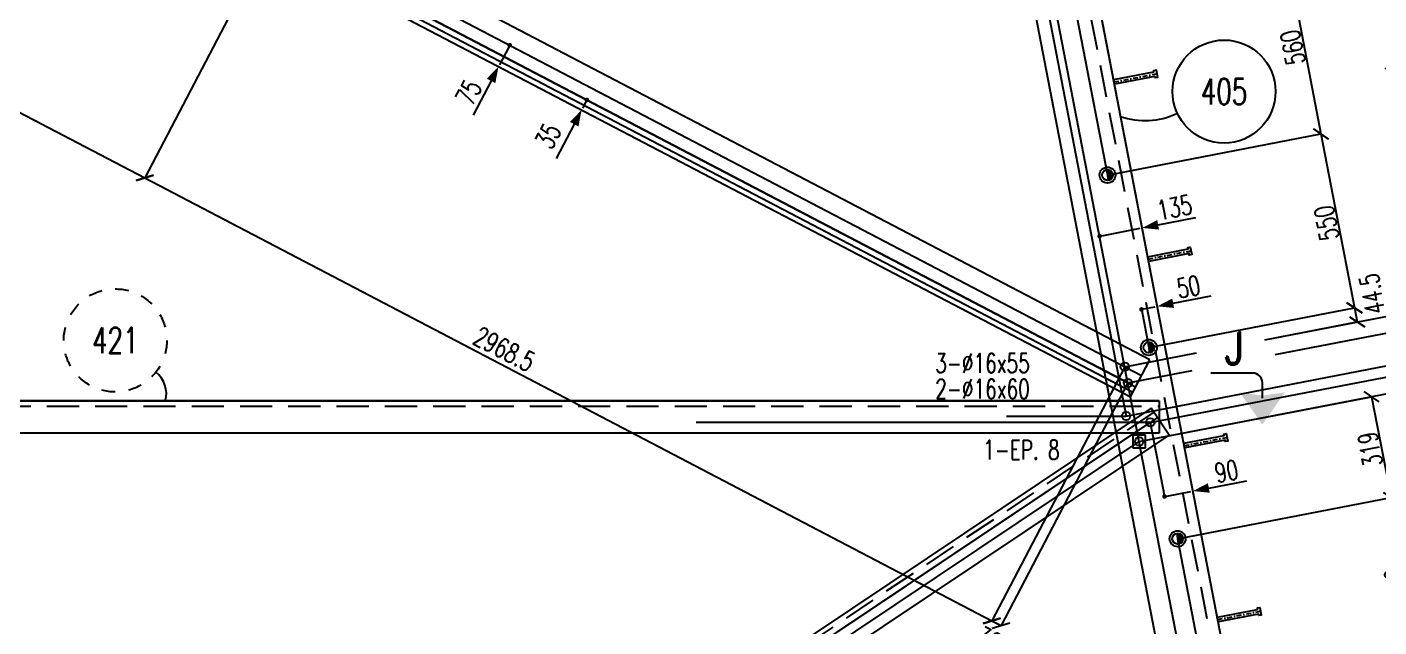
# Model space of a CAD drawing. Extents: x 533388 to 549608, y -33951 to -22449.
# Drawn here: x 542842 to 547041, y -27372 to -25509 of the extents above; entities that cross this region are included whole.
import ezdxf
from ezdxf.enums import TextEntityAlignment as Align

# ---------------------------------------------------------------- set-up
doc = ezdxf.new("R2010")
doc.units = 0
doc.header["$LTSCALE"] = 200
doc.header["$MEASUREMENT"] = 0
doc.linetypes.add('DASHDOT', pattern=[1, 0.5, -0.25, 0, -0.25])
doc.linetypes.add('DASHED', pattern=[0.75, 0.5, -0.25])
doc.layers.get('0').update_dxf_attribs({"linetype": 'CONTINUOUS'})
for name, color, linetype in [('ASSI', 6, 'CONTINUOUS'), ('BOLLINI_1', 7, 'CONTINUOUS'), ('Echelon', 1, 'CONTINUOUS'), ('FORI', 2, 'CONTINUOUS'), ('LINEA_ANG', 2, 'CONTINUOUS'), ('LM', 7, 'CONTINUOUS'), ('LS', 7, 'CONTINUOUS'), ('LSP', 3, 'CONTINUOUS'), ('MZ', 6, 'DASHDOT'), ('QT_MAL', 7, 'CONTINUOUS'), ('QT_MPR', 7, 'CONTINUOUS'), ('QT_MSP', 7, 'CONTINUOUS'), ('TRAT-Y', 7, 'DASHED')]:
    doc.layers.add(name, color=color, linetype=linetype)
doc.styles.add('QUOTE', font='ROMANS8.SHX', dxfattribs={"width": 0.7})
doc.styles.add('RD', font='ROMAND8.SHX', dxfattribs={"width": 0.7})
doc.styles.add('RQL', font='ROMANS8.SHX', dxfattribs={"width": 0.7})
doc.styles.add('RS', font='ROMANS8.shx', dxfattribs={"width": 0.7})
doc.styles.get("Standard").update_dxf_attribs({"font": 'ROMANS8.SHX', "width": 0.7})
doc.dimstyles.new('FRECCE1', dxfattribs={"dimtxt": 60, "dimasz": 6.66, "dimexe": 0, "dimexo": 0, "dimgap": 1, "dimtad": 1, "dimzin": 0, "dimdsep": 46, "dimtxsty": 'RS', "dimblk1": 'QUOTP', "dimblk2": 'QUOTF', "dimsah": 1, "dimcen": 0, "dimclrd": 2, "dimclre": 2, "dimclrt": 7, "dimadec": 0, "dimazin": 0, "dimtfac": 1, "dimtix": 1, "dimtmove": 2, "dimatfit": 3, "dimldrblk": 'QUOTP', "dimfxl": 1, "dimtolj": 1, "dimtzin": 0, "dimarcsym": 0})
doc.dimstyles.new('TRATTO', dxfattribs={"dimscale": 0, "dimtxt": 60, "dimasz": 40, "dimexe": 0, "dimexo": 0, "dimgap": 5, "dimtad": 1, "dimrnd": 0.5, "dimdsep": 46, "dimtxsty": 'RS', "dimblk1": 'OBLIQUE', "dimblk2": 'OBLIQUE', "dimsah": 1, "dimcen": 0.09, "dimclrd": 2, "dimclre": 2, "dimclrt": 7, "dimadec": 0, "dimazin": 0, "dimtfac": 1, "dimtix": 1, "dimtmove": 2, "dimatfit": 3, "dimfxl": 1, "dimtolj": 1, "dimtzin": 0, "dimarcsym": 0})

# ---------------------------------------------------------------- blocks, each defined once
blk = doc.blocks.new('ASSE98')
blk.add_line((0, 0), (1, 0))
at = {"color": 7, "style": 'QUOTE', "width": 0.5, "flags": 1}
for tag, p in [('TI', (1.38308, 6.82731)), ('DI_S', (1.38308, 6.42178)), ('D_S', (1.38308, 6.02092)), ('E_S', (1.38308, 5.68065)), ('NFORI', (1.36454, 5.29792)), ('ALAR', (1.36349, 4.93246)), ('FAM', (1.3775, 4.54645)), ('ALA', (1.38308, 4.19257)), ('DISP2', (1.38308, 3.84971)), ('DISP1', (1.38308, 3.50686)), ('PINZAF', (1.38308, 3.164)), ('PINZAI', (1.38308, 2.82114)), ('TRP', (1.38308, 2.47829)), ('NP', (1.38308, 2.13543)), ('SV', (1.38308, 1.79257)), ('PESO', (1.38308, 1.44971)), ('QUA', (1.38308, 1.10686)), ('LUN', (1.38308, 0.764)), ('PROF', (1.38308, 0.42114)), ('POS', (1.38308, 0.07829))]:
    blk.add_attdef(tag, p, '', height=0.2, dxfattribs=at)
at = {"color": 7, "flags": 1}
for tag, p in [('LAV1', (3.07431, 6.82847)), ('LAV2', (3.07431, 6.49513)), ('LAV3', (3.07431, 6.1618)), ('LAV4', (3.07431, 5.82847)), ('LAV5', (3.07431, 5.49513)), ('LAV6', (3.07431, 5.1618)), ('LAV7', (3.07431, 4.82847)), ('LAV8', (3.07431, 4.49513)), ('LAV9', (3.07431, 4.1618)), ('LAV10', (3.07431, 3.82847))]:
    blk.add_attdef(tag, p, '', height=0.2, dxfattribs=at)
blk = doc.blocks.new('16')
blk.add_circle((0, 0), 1)
blk = doc.blocks.new('QUOTP')
at = {"layer": 'ASSI', "color": 2, "const_width": 1.07}
blk.add_lwpolyline([(-0.53, 0, 1), (0.53, 0, 1)], format="xyb", close=True, dxfattribs=at)
blk = doc.blocks.new('QUOTF')
at = {"layer": 'LS', "color": 2}
blk.add_line((7.5, 0), (25.5, 0), dxfattribs=at)
blk.add_solid([(7.5, 2.25), (0, 0), (7.5, -2.25)], dxfattribs=at)
blk = doc.blocks.new('*D27')
at = {"layer": 'QT_MAL', "color": 2, "lineweight": -2, "transparency": 16777216}
for p, q in [((546179.6, -26156.7), (546299.1, -26133.7)), ((546305.7, -26132.4), (546305.7, -26132.4)), ((546173.1, -26158), (546173.1, -26158))]:
    blk.add_line(p, q, dxfattribs=at)
at = {"layer": 'QT_MAL', "color": 2, "lineweight": -2, "transparency": 16777216, "xscale": 6.66, "yscale": 6.66, "zscale": 6.66}
for name, p, rotation in [('QUOTF', (546305.7, -26132.4), 10.91543261025154), ('QUOTP', (546173.1, -26158), 190.9154326102515)]:
    blk.add_blockref(name, p, dxfattribs=dict(at, rotation=rotation))
at = {"layer": 'QT_MAL', "color": 7, "transparency": 16777216, "insert": (546405.8, -26068.8), "char_height": 60, "attachment_point": 5, "rotation": 10.9154, "style": 'RS'}
blk.add_mtext('\\A1;135', dxfattribs=at)
blk = doc.blocks.new('*D30')
at = {"layer": 'QT_MAL', "color": 2, "lineweight": -2, "transparency": 16777216}
for p, q in [((544341.1, -25565), (544341.1, -25565)), ((544338, -25570.9), (544309.5, -25625.6)), ((544306.4, -25631.5), (544306.4, -25631.5))]:
    blk.add_line(p, q, dxfattribs=at)
at = {"layer": 'QT_MAL', "color": 2, "lineweight": -2, "transparency": 16777216, "xscale": 6.66, "yscale": 6.66, "zscale": 6.66}
for name, p, rotation in [('QUOTP', (544341.1, -25565), 62.40505844448984), ('QUOTF', (544306.4, -25631.5), 242.4050584444899)]:
    blk.add_blockref(name, p, dxfattribs=dict(at, rotation=rotation))
at = {"layer": 'QT_MAL', "color": 7, "transparency": 16777216, "insert": (544214, -25711.9), "char_height": 60, "attachment_point": 5, "rotation": 62.4051, "style": 'RS'}
blk.add_mtext('\\A1;75', dxfattribs=at)
blk = doc.blocks.new('P20')
at = {"color": 0}
for p, q in [((0, 0.98), (0.02, 1)), ((0, 0.94), (0.06, 1)), ((1, -0.01), (0, 0.99)), ((0, 0.89), (0.1, 0.99)), ((0, 0.85), (0.14, 0.99)), ((0, 0.8), (0.18, 0.98)), ((0, 0.76), (0.22, 0.98)), ((0, 0.71), (0.25, 0.97)), ((0, 0.67), (0.29, 0.96)), ((1, -0.05), (0, 0.95)), ((0, 0.62), (0.32, 0.95)), ((0, 0.58), (0.36, 0.93)), ((0, 0.53), (0.39, 0.92)), ((0, 0.49), (0.42, 0.91)), ((1, -0.09), (0, 0.9)), ((0, 0.44), (0.45, 0.89)), ((0, 0.4), (0.48, 0.88)), ((0.99, -0.13), (0, 0.86)), ((0, 0.35), (0.51, 0.86)), ((0, 0.31), (0.54, 0.84)), ((0, 0.26), (0.56, 0.83)), ((0.99, -0.17), (0, 0.81)), ((0, 0.22), (0.59, 0.81)), ((0, 0.17), (0.61, 0.79)), ((0.98, -0.21), (0, 0.77)), ((0, 0.13), (0.64, 0.77)), ((0, 0.08), (0.66, 0.75)), ((0, 0.04), (0.69, 0.73)), ((0.97, -0.25), (0, 0.72)), ((0, -0.01), (0.71, 0.7)), ((0.96, -0.28), (0, 0.68)), ((0, -0.05), (0.73, 0.68)), ((0, -0.1), (0.75, 0.66)), ((0.95, -0.32), (0, 0.63)), ((0, -0.14), (0.77, 0.63)), ((0, -0.19), (0.79, 0.61)), ((0.94, -0.35), (0, 0.59)), ((0, -0.23), (0.81, 0.58)), ((0, -0.28), (0.83, 0.56)), ((0.92, -0.38), (0, 0.54)), ((0, -0.32), (0.85, 0.53)), ((0.91, -0.41), (0, 0.5)), ((0, -0.36), (0.87, 0.5)), ((0, -0.41), (0.88, 0.47)), ((0.9, -0.44), (0, 0.45)), ((0, -0.45), (0.9, 0.44)), ((0.88, -0.47), (0, 0.41)), ((0, -0.5), (0.91, 0.41)), ((0, -0.54), (0.92, 0.38)), ((0.87, -0.5), (0, 0.36)), ((0, -0.59), (0.94, 0.35)), ((0.85, -0.53), (0, 0.32)), ((0, -0.63), (0.95, 0.31)), ((0, -0.68), (0.96, 0.28)), ((0.83, -0.56), (0, 0.27)), ((0, -0.72), (0.97, 0.25)), ((0.81, -0.58), (0, 0.23)), ((0, -0.77), (0.98, 0.21)), ((0.79, -0.61), (0, 0.18)), ((0, -0.81), (0.99, 0.17)), ((0.77, -0.63), (0, 0.14)), ((0, -0.86), (0.99, 0.13)), ((0.75, -0.66), (0, 0.09)), ((0, -0.9), (1, 0.09)), ((0.73, -0.68), (0, 0.05)), ((0, -0.95), (1, 0.05)), ((0.71, -0.7), (0, 0.01)), ((0, -0.99), (1, 0.01)), ((1, 0.04), (0.04, 1)), ((1, 0.09), (0.09, 1)), ((0.99, 0.14), (0.14, 0.99)), ((0.98, 0.19), (0.19, 0.98)), ((0.97, 0.25), (0.25, 0.97)), ((0.95, 0.31), (0.31, 0.95)), ((0.92, 0.38), (0.38, 0.92)), ((0.88, 0.47), (0.47, 0.88)), ((0.81, 0.59), (0.59, 0.81)), ((0.69, -0.73), (0, -0.04)), ((0.66, -0.75), (0, -0.08)), ((0.64, -0.77), (0, -0.13)), ((0.61, -0.79), (0, -0.17)), ((0.59, -0.81), (0, -0.22)), ((0.56, -0.83), (0, -0.26)), ((0.54, -0.84), (0, -0.31)), ((0.51, -0.86), (0, -0.35)), ((0.48, -0.88), (0, -0.4)), ((0.45, -0.89), (0, -0.44)), ((0.42, -0.91), (0, -0.49)), ((0.39, -0.92), (0, -0.53)), ((0.36, -0.93), (0, -0.58)), ((0.32, -0.95), (0, -0.62)), ((0.29, -0.96), (0, -0.67)), ((0.25, -0.97), (0, -0.71)), ((0.22, -0.98), (0, -0.76)), ((0.18, -0.98), (0, -0.8)), ((0.14, -0.99), (0, -0.85)), ((0.1, -0.99), (0, -0.89)), ((0.04, -1), (1, -0.04)), ((0.09, -1), (1, -0.09)), ((0.14, -0.99), (0.99, -0.14)), ((0.19, -0.98), (0.98, -0.19)), ((0.25, -0.97), (0.97, -0.25)), ((0.31, -0.95), (0.95, -0.31)), ((0.38, -0.92), (0.92, -0.38)), ((0.47, -0.88), (0.88, -0.47)), ((0.59, -0.81), (0.81, -0.59))]:
    blk.add_line(p, q, dxfattribs=at)
for radius in [1.5, 1]:
    blk.add_circle((0, 0), radius)
blk = doc.blocks.new('xxx')
blk.add_circle((0, 0), 8)
at = {"color": 3, "style": 'RQL', "width": 0.7}
blk.add_attdef('POS', text='', height=4, dxfattribs=at).set_placement((0, 0), align=Align.MIDDLE)
at = {"color": 3, "style": 'RQL', "width": 0.7, "flags": 1}
blk.add_attdef('POS1', (-0.39, -5.42), '', height=2, dxfattribs=at)
at = {"style": 'RQL', "width": 0.7, "flags": 1}
blk.add_attdef('TIPO', (-0.39, -8.66), '', height=2, dxfattribs=at)
blk = doc.blocks.new('*D32')
at = {"layer": 'QT_MAL', "color": 2, "lineweight": -2, "transparency": 16777216}
blk.add_line((546309.8, -26384), (546346, -26377), dxfattribs=at)
at = {"layer": 'QT_MAL', "color": 2, "lineweight": -2, "transparency": 16777216, "xscale": 6.66, "yscale": 6.66, "zscale": 6.66}
for name, p, rotation in [('QUOTF', (546352.6, -26375.8), 10.91543261025154), ('QUOTP', (546303.2, -26385.3), 190.9154326102515)]:
    blk.add_blockref(name, p, dxfattribs=dict(at, rotation=rotation))
at = {"layer": 'QT_MAL', "color": 7, "transparency": 16777216, "insert": (546449.2, -26315.4), "char_height": 60, "attachment_point": 5, "rotation": 10.9154, "style": 'RS'}
blk.add_mtext('\\A1;50', dxfattribs=at)
blk = doc.blocks.new('A$C6E393FD9')
at = {"layer": 'Echelon', "color": 3}
blk.add_lwpolyline([(2.5, 0), (0, 19.8), (168.6, 41.4), (167.9, 47.2), (177.8, 48.5), (181.8, 17.1), (171.9, 15.8), (171.2, 21.6), (2.5, 0)], close=True, dxfattribs=at)
at = {"layer": 'MZ', "ltscale": 0.2}
blk.add_line((1.3, 9.9), (179.8, 32.8), dxfattribs=at)
blk = doc.blocks.new('*D38')
at = {"layer": 'QT_MAL', "color": 2, "lineweight": -2, "transparency": 16777216}
for p, q in [((546381.4, -26965.3), (546456.7, -26950.7)), ((546463.2, -26949.5), (546463.2, -26949.5)), ((546374.9, -26966.5), (546374.9, -26966.5))]:
    blk.add_line(p, q, dxfattribs=at)
at = {"layer": 'QT_MAL', "color": 2, "lineweight": -2, "transparency": 16777216, "xscale": 6.66, "yscale": 6.66, "zscale": 6.66}
for name, p, rotation in [('QUOTF', (546463.2, -26949.5), 10.91543261025164), ('QUOTP', (546374.9, -26966.5), 190.9154326102516)]:
    blk.add_blockref(name, p, dxfattribs=dict(at, rotation=rotation))
at = {"layer": 'QT_MAL', "color": 7, "transparency": 16777216, "insert": (546567.3, -26888), "char_height": 60, "attachment_point": 5, "rotation": 10.9154, "style": 'RS'}
blk.add_mtext('\\A1;90', dxfattribs=at)
blk = doc.blocks.new('_OBLIQUE')
at = {"color": 0, "linetype": 'ByBlock'}
blk.add_line((-0.5, -0.5), (0.5, 0.5), dxfattribs=at)
blk = doc.blocks.new('*D42')
at = {"layer": 'QT_MPR', "color": 2, "lineweight": -2, "transparency": 16777216}
for p, q in [((546818.2, -23453.6), (547004.2, -23417.7)), ((547004.2, -23417.7), (548183.5, -29532.5)), ((546931.5, -29773.9), (548183.5, -29532.5))]:
    blk.add_line(p, q, dxfattribs=at)
at = {"layer": 'QT_MPR', "color": 2, "lineweight": -2, "transparency": 16777216, "xscale": 40, "yscale": 40, "zscale": 40}
for p, rotation in [((547004.2, -23417.7), 100.9154326102515), ((548183.5, -29532.5), 280.9154326102516)]:
    blk.add_blockref('_OBLIQUE', p, dxfattribs=dict(at, rotation=rotation))
at = {"layer": 'QT_MPR', "color": 7, "transparency": 16777216, "insert": (547559.5, -26481.7), "char_height": 60, "attachment_point": 5, "rotation": 100.9154, "style": 'RS'}
blk.add_mtext('\\A1;6228', dxfattribs=at)
blk = doc.blocks.new('*D51')
at = {"layer": 'QT_MPR', "color": 2, "lineweight": -2, "transparency": 16777216}
for p, q in [((545986, -25187.8), (547002.3, -24991.8)), ((547002.3, -24991.8), (547267.6, -26367.4)), ((546686.3, -26479.5), (547267.6, -26367.4))]:
    blk.add_line(p, q, dxfattribs=at)
at = {"layer": 'QT_MPR', "color": 2, "lineweight": -2, "transparency": 16777216, "xscale": 40, "yscale": 40, "zscale": 40}
for p, rotation in [((547002.3, -24991.8), 100.9154326102515), ((547267.6, -26367.4), 280.9154326102516)]:
    blk.add_blockref('_OBLIQUE', p, dxfattribs=dict(at, rotation=rotation))
at = {"layer": 'QT_MPR', "color": 7, "transparency": 16777216, "insert": (547100.6, -25686.3), "char_height": 60, "attachment_point": 5, "rotation": 100.9154, "style": 'RS'}
blk.add_mtext('\\A1;1401', dxfattribs=at)
blk = doc.blocks.new('*D52')
at = {"layer": 'QT_MPR', "color": 2, "lineweight": -2, "transparency": 16777216}
for p, q in [((546686.3, -26479.5), (547267.6, -26367.4)), ((547267.6, -26367.4), (547277.2, -26417.6)), ((546718.4, -26525.4), (547277.2, -26417.6))]:
    blk.add_line(p, q, dxfattribs=at)
at = {"layer": 'QT_MPR', "color": 2, "lineweight": -2, "transparency": 16777216, "xscale": 40, "yscale": 40, "zscale": 40}
for p, rotation in [((547267.6, -26367.4), 100.9154326102515), ((547277.2, -26417.6), 280.9154326102516)]:
    blk.add_blockref('_OBLIQUE', p, dxfattribs=dict(at, rotation=rotation))
at = {"layer": 'QT_MPR', "color": 7, "transparency": 16777216, "insert": (547309.8, -26315.3), "char_height": 60, "attachment_point": 5, "rotation": 100.9154, "style": 'RS'}
blk.add_mtext('\\A1;51', dxfattribs=at)
blk = doc.blocks.new('*D53')
at = {"layer": 'QT_MPR', "color": 2, "lineweight": -2, "transparency": 16777216}
for p, q in [((546718.4, -26525.4), (547277.2, -26417.6)), ((547277.2, -26417.6), (547296.2, -26515.8)), ((546255.4, -26716.5), (547296.2, -26515.8))]:
    blk.add_line(p, q, dxfattribs=at)
at = {"layer": 'QT_MPR', "color": 2, "lineweight": -2, "transparency": 16777216, "xscale": 40, "yscale": 40, "zscale": 40}
for p, rotation in [((547277.2, -26417.6), 100.9154326102515), ((547296.2, -26515.8), 280.9154326102516)]:
    blk.add_blockref('_OBLIQUE', p, dxfattribs=dict(at, rotation=rotation))
at = {"layer": 'QT_MPR', "color": 7, "transparency": 16777216, "insert": (547232.4, -26480.1), "char_height": 60, "attachment_point": 5, "rotation": 100.9154, "style": 'RS'}
blk.add_mtext('\\A1;100', dxfattribs=at)
blk = doc.blocks.new('*D54')
at = {"layer": 'QT_MPR', "color": 2, "lineweight": -2, "transparency": 16777216}
for p, q in [((546255.4, -26716.5), (547296.2, -26515.8)), ((547296.2, -26515.8), (547302.6, -26549.1)), ((546330.5, -26736.5), (547302.6, -26549.1))]:
    blk.add_line(p, q, dxfattribs=at)
at = {"layer": 'QT_MPR', "color": 2, "lineweight": -2, "transparency": 16777216, "xscale": 40, "yscale": 40, "zscale": 40}
for p, rotation in [((547296.2, -26515.8), 100.9154326102515), ((547302.6, -26549.1), 280.9154326102516)]:
    blk.add_blockref('_OBLIQUE', p, dxfattribs=dict(at, rotation=rotation))
at = {"layer": 'QT_MPR', "color": 7, "transparency": 16777216, "insert": (547407.3, -26503.8), "char_height": 60, "attachment_point": 5, "rotation": 100.9154, "style": 'RS'}
blk.add_mtext('\\A1;34', dxfattribs=at)
blk = doc.blocks.new('*D55')
at = {"layer": 'QT_MPR', "color": 2, "lineweight": -2, "transparency": 16777216}
for p, q in [((546330.5, -26736.5), (547302.6, -26549.1)), ((547302.6, -26549.1), (547312.4, -26599.6)), ((546296.1, -26795.6), (547312.4, -26599.6))]:
    blk.add_line(p, q, dxfattribs=at)
at = {"layer": 'QT_MPR', "color": 2, "lineweight": -2, "transparency": 16777216, "xscale": 40, "yscale": 40, "zscale": 40}
for p, rotation in [((547302.6, -26549.1), 100.9154326102515), ((547312.4, -26599.6), 280.9154326102516)]:
    blk.add_blockref('_OBLIQUE', p, dxfattribs=dict(at, rotation=rotation))
at = {"layer": 'QT_MPR', "color": 7, "transparency": 16777216, "insert": (547275.6, -26696.8), "char_height": 60, "attachment_point": 5, "rotation": 100.9154, "style": 'RS'}
blk.add_mtext('\\A1;51.5', dxfattribs=at)
blk = doc.blocks.new('*D56')
at = {"layer": 'QT_MPR', "color": 2, "lineweight": -2, "transparency": 16777216}
for p, q in [((546296.1, -26795.6), (547312.4, -26599.6)), ((547312.4, -26599.6), (547591.9, -28049.2)), ((546575.6, -28245.2), (547591.9, -28049.2))]:
    blk.add_line(p, q, dxfattribs=at)
at = {"layer": 'QT_MPR', "color": 2, "lineweight": -2, "transparency": 16777216, "xscale": 40, "yscale": 40, "zscale": 40}
for p, rotation in [((547312.4, -26599.6), 100.9154326102515), ((547591.9, -28049.2), 280.9154326102516)]:
    blk.add_blockref('_OBLIQUE', p, dxfattribs=dict(at, rotation=rotation))
at = {"layer": 'QT_MPR', "color": 7, "transparency": 16777216, "insert": (547417.8, -27331.1), "char_height": 60, "attachment_point": 5, "rotation": 100.9154, "style": 'RS'}
blk.add_mtext('\\A1;1476.5', dxfattribs=at)
blk = doc.blocks.new('*D67')
at = {"layer": 'QT_MSP', "color": 2, "lineweight": -2, "transparency": 16777216}
for p, q in [((546091.6, -25418.4), (546754.4, -25290.6)), ((546754.4, -25290.6), (546860.4, -25840.5)), ((546197.6, -25968.3), (546860.4, -25840.5))]:
    blk.add_line(p, q, dxfattribs=at)
at = {"layer": 'QT_MSP', "color": 2, "lineweight": -2, "transparency": 16777216, "xscale": 40, "yscale": 40, "zscale": 40}
for p, rotation in [((546754.4, -25290.6), 100.9154326102515), ((546860.4, -25840.5), 280.9154326102516)]:
    blk.add_blockref('_OBLIQUE', p, dxfattribs=dict(at, rotation=rotation))
at = {"layer": 'QT_MSP', "color": 7, "transparency": 16777216, "insert": (546773, -25572.2), "char_height": 60, "attachment_point": 5, "rotation": 100.9154, "style": 'RS'}
blk.add_mtext('\\A1;560', dxfattribs=at)
blk = doc.blocks.new('*D68')
at = {"layer": 'QT_MSP', "color": 2, "lineweight": -2, "transparency": 16777216}
for p, q in [((546197.6, -25968.3), (546860.4, -25840.5)), ((546860.4, -25840.5), (546964.6, -26380.5)), ((546326.1, -26503.7), (546964.6, -26380.5))]:
    blk.add_line(p, q, dxfattribs=at)
at = {"layer": 'QT_MSP', "color": 2, "lineweight": -2, "transparency": 16777216, "xscale": 40, "yscale": 40, "zscale": 40}
for p, rotation in [((546860.4, -25840.5), 100.9154326102515), ((546964.6, -26380.5), 280.9154326102516)]:
    blk.add_blockref('_OBLIQUE', p, dxfattribs=dict(at, rotation=rotation))
at = {"layer": 'QT_MSP', "color": 7, "transparency": 16777216, "insert": (546878.1, -26117.1), "char_height": 60, "attachment_point": 5, "rotation": 100.9154, "style": 'RS'}
blk.add_mtext('\\A1;550', dxfattribs=at)
blk = doc.blocks.new('*D69')
at = {"layer": 'QT_MSP', "color": 2, "lineweight": -2, "transparency": 16777216}
for p, q in [((546326.1, -26503.7), (546964.6, -26380.5)), ((546964.6, -26380.5), (546973, -26424.2)), ((546686.3, -26479.5), (546973, -26424.2))]:
    blk.add_line(p, q, dxfattribs=at)
at = {"layer": 'QT_MSP', "color": 2, "lineweight": -2, "transparency": 16777216, "xscale": 40, "yscale": 40, "zscale": 40}
for p, rotation in [((546964.6, -26380.5), 100.9154326102515), ((546973, -26424.2), 280.9154326102516)]:
    blk.add_blockref('_OBLIQUE', p, dxfattribs=dict(at, rotation=rotation))
at = {"layer": 'QT_MSP', "color": 7, "transparency": 16777216, "insert": (547019.2, -26336.8), "char_height": 60, "attachment_point": 5, "rotation": 100.9154, "style": 'RS'}
blk.add_mtext('\\A1;44.5', dxfattribs=at)
blk = doc.blocks.new('*D70')
at = {"layer": 'QT_MSP', "color": 2, "lineweight": -2, "transparency": 16777216}
for p, q in [((546296.1, -26795.6), (547017.8, -26656.5)), ((547017.8, -26656.5), (547078.2, -26969.7)), ((546415.4, -27097.5), (547078.2, -26969.7))]:
    blk.add_line(p, q, dxfattribs=at)
at = {"layer": 'QT_MSP', "color": 2, "lineweight": -2, "transparency": 16777216, "xscale": 40, "yscale": 40, "zscale": 40}
for p, rotation in [((547017.8, -26656.5), 100.9154326102515), ((547078.2, -26969.7), 280.9154326102516)]:
    blk.add_blockref('_OBLIQUE', p, dxfattribs=dict(at, rotation=rotation))
at = {"layer": 'QT_MSP', "color": 7, "transparency": 16777216, "insert": (547013.6, -26819.7), "char_height": 60, "attachment_point": 5, "rotation": 100.9154, "style": 'RS'}
blk.add_mtext('\\A1;319', dxfattribs=at)
blk = doc.blocks.new('*D71')
at = {"layer": 'QT_MSP', "color": 2, "lineweight": -2, "transparency": 16777216}
for p, q in [((546415.4, -27097.5), (547078.2, -26969.7)), ((547078.2, -26969.7), (547180.4, -27499.9)), ((546517.6, -27627.7), (547180.4, -27499.9))]:
    blk.add_line(p, q, dxfattribs=at)
at = {"layer": 'QT_MSP', "color": 2, "lineweight": -2, "transparency": 16777216, "xscale": 40, "yscale": 40, "zscale": 40}
for p, rotation in [((547078.2, -26969.7), 100.9154326102515), ((547180.4, -27499.9), 280.9154326102516)]:
    blk.add_blockref('_OBLIQUE', p, dxfattribs=dict(at, rotation=rotation))
at = {"layer": 'QT_MSP', "color": 7, "transparency": 16777216, "insert": (547094.9, -27241.4), "char_height": 60, "attachment_point": 5, "rotation": 100.9154, "style": 'RS'}
blk.add_mtext('\\A1;540', dxfattribs=at)
blk = doc.blocks.new('*D135')
at = {"layer": 'QT_MPR', "color": 2, "lineweight": -2, "transparency": 16777216}
for p, q in [((540901.4, -23811.1), (540507.4, -24564.7)), ((540507.4, -24564.7), (543208, -25976.9)), ((543620.6, -25187.8), (543208, -25976.9))]:
    blk.add_line(p, q, dxfattribs=at)
at = {"layer": 'QT_MPR', "color": 2, "lineweight": -2, "transparency": 16777216, "xscale": 40, "yscale": 40, "zscale": 40}
for p, rotation in [((540507.4, -24564.7), 152.3951650348536), ((543208, -25976.9), 332.3951650348536)]:
    blk.add_blockref('_OBLIQUE', p, dxfattribs=dict(at, rotation=rotation))
at = {"layer": 'QT_MPR', "color": 7, "transparency": 16777216, "insert": (541873.9, -25239.8), "char_height": 60, "attachment_point": 5, "rotation": 332.3952, "style": 'RS'}
blk.add_mtext('\\A1;3047.5', dxfattribs=at)
blk = doc.blocks.new('*D136')
at = {"layer": 'QT_MPR', "color": 2, "lineweight": -2, "transparency": 16777216}
for p, q in [((543620.6, -25187.8), (543208, -25976.9)), ((543208, -25976.9), (545838.7, -27352.4)), ((546251.3, -26563.4), (545838.7, -27352.4))]:
    blk.add_line(p, q, dxfattribs=at)
at = {"layer": 'QT_MPR', "color": 2, "lineweight": -2, "transparency": 16777216, "xscale": 40, "yscale": 40, "zscale": 40}
for p, rotation in [((543208, -25976.9), 152.3951650348536), ((545838.7, -27352.4), 332.3951650348536)]:
    blk.add_blockref('_OBLIQUE', p, dxfattribs=dict(at, rotation=rotation))
at = {"layer": 'QT_MPR', "color": 7, "transparency": 16777216, "insert": (544324.4, -26508.7), "char_height": 60, "attachment_point": 5, "rotation": 332.3952, "style": 'RS'}
blk.add_mtext('\\A1;2968.5', dxfattribs=at)
blk = doc.blocks.new('*D137')
at = {"layer": 'QT_MPR', "color": 2, "lineweight": -2, "transparency": 16777216}
for p, q in [((546251.3, -26563.4), (545838.7, -27352.4)), ((546261, -26613.6), (545866.9, -27367.2)), ((545838.7, -27352.4), (545866.9, -27367.2))]:
    blk.add_line(p, q, dxfattribs=at)
at = {"layer": 'QT_MPR', "color": 2, "lineweight": -2, "transparency": 16777216, "xscale": 40, "yscale": 40, "zscale": 40}
for p, rotation in [((545838.7, -27352.4), 152.3951650348536), ((545866.9, -27367.2), 332.3951650348536)]:
    blk.add_blockref('_OBLIQUE', p, dxfattribs=dict(at, rotation=rotation))
at = {"layer": 'QT_MPR', "color": 7, "transparency": 16777216, "insert": (545828.2, -27409.7), "char_height": 60, "attachment_point": 5, "rotation": 332.3952, "style": 'RS'}
blk.add_mtext('\\A1;32', dxfattribs=at)
blk = doc.blocks.new('*D138')
at = {"layer": 'QT_MAL', "color": 2, "lineweight": -2, "transparency": 16777216}
blk.add_line((544577.7, -25740.9), (544567.6, -25760.1), dxfattribs=at)
at = {"layer": 'QT_MAL', "color": 2, "lineweight": -2, "transparency": 16777216, "xscale": 6.66, "yscale": 6.66, "zscale": 6.66}
for name, p, rotation in [('QUOTP', (544580.8, -25735), 62.39516503485351), ('QUOTF', (544564.6, -25766), 242.3951650348535)]:
    blk.add_blockref(name, p, dxfattribs=dict(at, rotation=rotation))
at = {"layer": 'QT_MAL', "color": 7, "transparency": 16777216, "insert": (544460.3, -25847.1), "char_height": 60, "attachment_point": 5, "rotation": 62.3952, "style": 'RS'}
blk.add_mtext('\\A1;35', dxfattribs=at)
blk = doc.blocks.new('zzz')
at = {"linetype": 'Continuous'}
for start, end in [(120, 135), (90, 105), (60, 75), (30, 45), (150, 165), (180, 195), (0, 15), (330, 345), (210, 225), (300, 315), (240, 255), (270, 285)]:
    blk.add_arc((0, 0), 8, start, end, dxfattribs=at)
at = {"color": 3, "style": 'RQL', "width": 0.7}
blk.add_attdef('POS1', text='', height=4, dxfattribs=at).set_placement((0, 0), align=Align.MIDDLE)
at = {"style": 'RQL', "width": 0.7, "flags": 1}
blk.add_attdef('TIPO', (0, -8), '', height=3, dxfattribs=at)
blk = doc.blocks.new('bull')
at = {"style": 'RS', "width": 0.7, "flags": 1}
for tag, p in [('NN', (-12.25, 0)), ('DIAMETRO', (0, -4.86)), ('SERRAGGIO', (0, -9.71)), ('LUNGHEZZA', (0, -14.57)), ('NB', (0, -19.43)), ('TIPO', (0, -24.12)), ('EL', (-0.14, -29))]:
    blk.add_attdef(tag, p, '', height=3, dxfattribs=at)
at = {"style": 'RS', "width": 0.7}
blk.add_attdef('BULLONE', (0, 0), '', height=3, dxfattribs=at)
blk = doc.blocks.new('IQ')
for p, q in [((0.5, 0.5), (-0.5, 0.5)), ((-0.5, 0.5), (-0.5, -0.5)), ((0.5, -0.5), (0.5, 0.5)), ((-0.5, -0.5), (0.5, -0.5))]:
    blk.add_line(p, q)
at = {"flags": 1}
for tag, p in [('SPESSORE', (0, -0.01)), ('NUMERO', (0, -0.34))]:
    blk.add_attdef(tag, p, '', height=0.2, dxfattribs=at)
blk = doc.blocks.new('imbbull')
at = {"style": 'RS', "width": 0.7, "flags": 1}
for tag, p in [('NN', (-11.1, 0)), ('DIAMETRO', (0, -4.86)), ('SERRAGGIO', (0, -9.71)), ('LUNGHEZZA', (0, -14.57)), ('NB', (0, -19.43)), ('TIPO', (0, -24.38)), ('EL', (-0.14, -29.26))]:
    blk.add_attdef(tag, p, '', height=3, dxfattribs=at)
at = {"style": 'RS', "width": 0.7}
blk.add_attdef('BULLONE', (0, 0), '', height=3, dxfattribs=at)

msp = doc.modelspace()

# ---------------------------------------------------------------- linework, layer by layer
at = {"layer": 'ASSI', "color": 6}
msp.add_line((545665.743, -23659.129), (546255.357, -26716.519), dxfattribs=at)
at = {"layer": 'LINEA_ANG'}
for p, q in [((546879.456, -29107.77), (545702.016, -23002.267)), ((545505.634, -23040.139), (546683.074, -29145.642)), ((546328.916, -26541.919), (540877.232, -23691.262)), ((540816.993, -23806.463), (546268.677, -26657.121)), ((546268.677, -26657.121), (546328.916, -26541.919)), ((541103.65, -26669.519), (546357.65, -26669.519)), ((546333.475, -26692.415), (541887.537, -29666.544)), ((546389.076, -26775.532), (546333.475, -26692.415)), ((546357.65, -26669.519), (546357.65, -26769.519)), ((546357.65, -26769.519), (541103.65, -26769.519)), ((541988.022, -29719.636), (546389.076, -26775.532))]:
    msp.add_line(p, q, dxfattribs=at)
at = {"layer": 'LINEA_ANG', "color": 2}
msp.add_line((540824.871, -23791.399), (546276.555, -26642.056), dxfattribs=at)
at = {"layer": 'LS', "color": 6}
for p, q in [((545628.363, -23016.471), (546197.62, -25968.299)), ((546260.969, -26613.594), (540610.76, -23659.129)), ((546575.625, -28245.214), (545950.652, -25004.478)), ((543311.664, -25026.279), (546303.43, -26590.658)), ((546303.229, -26383.849), (546326.325, -26503.612)), ((546251.298, -26563.399), (546473.706, -26520.507)), ((546260.969, -26613.594), (546460.257, -26575.161)), ((541789.989, -29773.909), (546330.494, -26736.519)), ((546330.494, -26736.519), (544919.983, -26736.519)), ((545883.905, -26716.519), (546255.357, -26716.519)), ((546330.494, -26736.519), (546374.852, -26966.532)), ((543824.754, -28448.934), (546296.076, -26795.638)), ((546415.384, -27097.493), (546956.47, -29903.244))]:
    msp.add_line(p, q, dxfattribs=at)
for centre, radius, start, end in [((546314.065, -25570.853), 228.46, 250.477214, 295.615333), ((543190.65, -26646.838), 84.207, 344.128967, 52.184649)]:
    msp.add_arc(centre, radius, start, end, dxfattribs=at)
at = {"layer": 'LSP'}
for p, q in [((546648.597, -26583.06), (546518.597, -26583.06)), ((546678.597, -26661.203), (546678.597, -26613.06))]:
    msp.add_line(p, q, dxfattribs=at)
msp.add_arc((546648.597, -26613.06), 30, 0, 90, dxfattribs=at)
for points in [[(546678.597, -26743.06), (546608.597, -26643.06), (546678.597, -26653.06)], [(546678.597, -26743.06), (546748.597, -26643.06), (546678.597, -26653.06)]]:
    msp.add_solid(points, dxfattribs=at)
at = {"layer": 'TRAT-Y'}
for p, q in [((546848.035, -29113.829), (545670.595, -23008.327)), ((541103.65, -26685.519), (546357.65, -26685.519)), ((546341.815, -26704.883), (541895.878, -29679.011))]:
    msp.add_line(p, q, dxfattribs=at)

# ---------------------------------------------------------------- block references
at = {"layer": 'ASSI'}
for p, xscale, rotation in [((546879.456, -29107.77), 6217.999999999999, 100.9154326102515), ((540833.211, -23775.448), 6152, 332.3951650348536), ((546357.65, -26669.519), 5254, 180), ((546352.935, -26721.506), 5349, 213.7807103935028)]:
    msp.add_blockref('ASSE98', p, dxfattribs=dict(at, xscale=xscale, rotation=rotation))
at = {"layer": 'BOLLINI_1', "xscale": 19.9980000000018, "yscale": 19.9980000000018, "zscale": 19.9980000000018}
msp.add_blockref('xxx', (546559.625, -25708.991), dxfattribs=at).add_auto_attribs({'POS': '405'})
at = {"layer": 'FORI'}
for name, p, xscale, yscale, zscale, rotation in [('P20', (546197.62, -25968.299), 16.5, 16.5, 16.5, 7.543052222774039), ('P20', (546326.07, -26503.661), 16.5, 16.5, 16.5, 7.543052222774039), ('16', (546251.298, -26563.399), 13, 13, 13, 0.04278338100001738), ('16', (546260.969, -26613.594), 13, 13, 13, 0.04278338100001738), ('16', (546330.494, -26736.519), 13, 13, 13, 0.04745451600003003), ('16', (546296.074, -26795.637), 13, 13, 13, 0.04745451600003003), ('P20', (546415.384, -27097.493), 16.5, 16.5, 16.5, 7.543052222774039)]:
    msp.add_blockref(name, p, dxfattribs=dict(at, xscale=xscale, yscale=yscale, zscale=zscale, rotation=rotation))
at = {"layer": 'FORI', "xscale": 13, "yscale": 13, "zscale": 13}
msp.add_blockref('16', (546255.357, -26716.519), dxfattribs=at)
at = {"layer": 'LM', "xscale": 40, "yscale": 40, "zscale": 40}
msp.add_blockref('IQ', (546296.074, -26795.637), dxfattribs=at)
at = {"layer": 'LS', "color": 6, "xscale": 0.7500000000000001, "yscale": 0.7500000000000001, "zscale": 0.7500000000000001, "rotation": 3.618223307568464}
for p in [(546217.771, -25686.645), (546323.812, -26236.514), (546435.535, -26815.839), (546539.683, -27355.889)]:
    msp.add_blockref('A$C6E393FD9', p, dxfattribs=at)
at = {"layer": 'LS', "color": 6}
ref = msp.add_blockref('zzz', (543116.233, -26481.757), dxfattribs=dict(at, xscale=-20, yscale=20, zscale=20))
ref.add_attrib('POS1', '421', dxfattribs={"layer": '0', "color": 3, "height": 80, "style": 'RQL', "width": 0.7}).set_placement((543116.233, -26481.757), align=Align.MIDDLE)
at = {"layer": 'LS', "color": 7, "xscale": 20, "yscale": 20, "zscale": 20}
for p, values in [((545662.79, -26582.398), {'BULLONE': '3-%%c16x55                '}), ((545662.79, -26662.398), {'BULLONE': '2-%%c16x60                '})]:
    msp.add_blockref('bull', p, dxfattribs=at).add_auto_attribs(values)
at = {"layer": 'LS', "color": 7}
ref = msp.add_blockref('imbbull', (546093.293, -26851.293), dxfattribs=dict(at, xscale=-20, yscale=20, zscale=20))
ref.add_attrib('BULLONE', '1-EP. 8', (545811.293, -26851.293), dxfattribs={"layer": '0', "height": 60, "rotation": 0, "style": 'RS', "width": 0.7})

# ---------------------------------------------------------------- texts
at = {"layer": 'LS', "color": 3, "style": 'RD'}
msp.add_text('J', height=100, dxfattribs=at).set_placement((546589.323, -26506.779), align=Align.MIDDLE)

# ---------------------------------------------------------------- dimensions: what is measured, and where the dimension line sits
at = {"layer": 'QT_MAL'}
for base, p1, p2, angle, text, picture, middle in [((544306.389, -25631.476), (544341.13, -25565.008), (544306.389, -25631.476), 62.405058, '75', '*D30', (544213.957, -25711.892)), ((544564.55, -25766.041), (544580.768, -25735.026), (544564.55, -25766.041), 62.395165, '35', '*D138', (544460.271, -25847.125)), ((546305.662, -26132.419), (546173.103, -26157.983), (546305.662, -26132.419), 10.915433, '135', '*D27', (546405.828, -26068.753)), ((546352.589, -26375.752), (546303.238, -26385.269), (546352.589, -26375.752), 10.915433, '50', '*D32', (546449.241, -26315.364)), ((546463.233, -26949.488), (546374.852, -26966.532), (546463.233, -26949.488), 10.915433, '90', '*D38', (546567.349, -26888.048))]:
    dim = msp.add_linear_dim(base=base, p1=p1, p2=p2, angle=angle, text=text, dimstyle='FRECCE1', dxfattribs=at)
    dim.commit()
    dim.dimension.update_dxf_attribs({"geometry": picture, "text_midpoint": middle, "dimtype": 160})
at = {"layer": 'QT_MPR'}
for base, p1, p2, angle, text, picture, middle in [((548183.47, -29532.473), (546818.21, -23453.569), (546931.528, -29773.909), 100.915433, '6228', '*D42', (547559.489, -26481.711)), ((543208.016, -25976.873), (540901.412, -23811.109), (543620.606, -25187.824), 332.395165, '3047.5', '*D135', (541873.904, -25239.777)), ((547267.564, -26367.413), (545986.011, -25187.824), (546686.301, -26479.509), 100.915433, '1401', '*D51', (547100.558, -25686.252)), ((545838.708, -27352.448), (543620.606, -25187.824), (546251.298, -26563.399), 332.395165, '2968.5', '*D136', (544324.408, -26508.678)), ((547296.179, -26515.797), (546718.43, -26525.373), (546255.357, -26716.519), 100.915433, '100', '*D53', (547232.445, -26480.101)), ((547312.35, -26599.65), (546330.494, -26736.519), (546296.074, -26795.637), 100.915433, '51.5', '*D55', (547275.626, -26696.765)), ((545866.914, -27367.197), (546251.298, -26563.399), (546260.969, -26613.594), 332.395165, '32', '*D137', (545828.187, -27409.687)), ((547591.9, -28049.226), (546296.074, -26795.637), (546575.625, -28245.214), 100.915433, '1476.5', '*D56', (547417.758, -27331.065))]:
    dim = msp.add_linear_dim(base=base, p1=p1, p2=p2, angle=angle, text=text, dimstyle='TRATTO', override={"dimscale": 1}, dxfattribs=at)
    dim.commit()
    dim.dimension.update_dxf_attribs({"geometry": picture, "text_midpoint": middle, "dimtype": 160})
for base, p1, p2, picture, middle in [((547277.243, -26417.606), (546686.301, -26479.509), (546718.43, -26525.373), '*D52', (547309.77, -26315.277)), ((547302.592, -26549.051), (546255.357, -26716.519), (546330.494, -26736.519), '*D54', (547407.347, -26503.842))]:
    dim = msp.add_linear_dim(base=base, p1=p1, p2=p2, angle=100.915433, dimstyle='TRATTO', override={"dimscale": 1}, dxfattribs=at)
    dim.commit()
    dim.dimension.update_dxf_attribs({"geometry": picture, "text_midpoint": middle, "dimtype": 160})
at = {"layer": 'QT_MSP'}
for base, p1, p2, text, picture, middle in [((546860.417, -25840.479), (546091.578, -25418.431), (546197.62, -25968.299), '560', '*D67', (546773.03, -25572.172)), ((546964.565, -26380.528), (546197.62, -25968.299), (546326.07, -26503.661), '550', '*D68', (546878.125, -26117.131)), ((546972.991, -26424.221), (546326.07, -26503.661), (546686.301, -26479.509), '44.5', '*D69', (547019.24, -26336.755)), ((547078.181, -26969.673), (546296.074, -26795.637), (546415.384, -27097.493), '319', '*D70', (547013.613, -26819.693)), ((547180.436, -27499.903), (546415.384, -27097.493), (546517.638, -27627.723), '540', '*D71', (547094.942, -27241.416))]:
    dim = msp.add_linear_dim(base=base, p1=p1, p2=p2, angle=100.915433, text=text, dimstyle='TRATTO', override={"dimscale": 1}, dxfattribs=at)
    dim.commit()
    dim.dimension.update_dxf_attribs({"geometry": picture, "text_midpoint": middle, "dimtype": 160})

doc.saveas('drawing.dxf')
